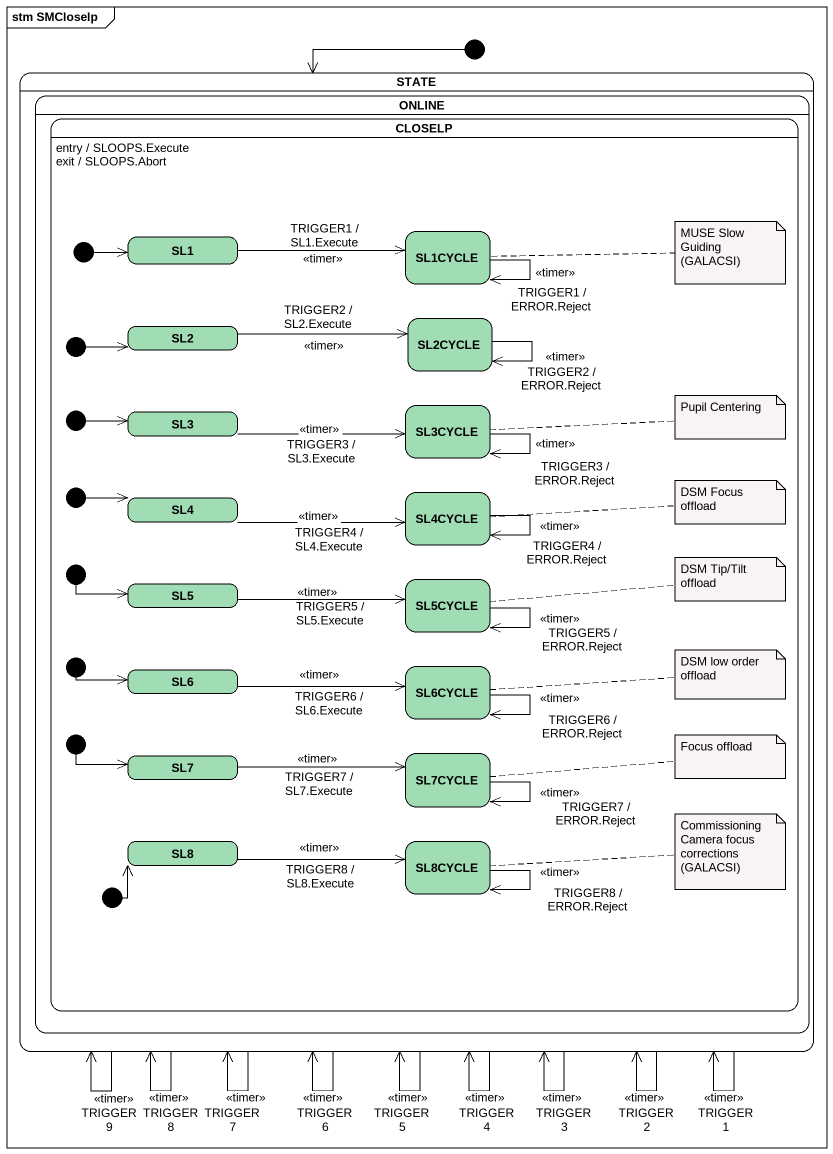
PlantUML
@startuml
mainframe stm SMCloselp
hide empty description
state "STATE" as STATE_ {
  state ONLINE {
    state CLOSELP {
      state SL1 #A0DCB4
      state SL1CYCLE #A0DCB4
      state initial2 <<start>>
      state initial3 <<start>>
      state SL2 #A0DCB4
      state SL2CYCLE #A0DCB4
      state initial4 <<start>>
      state SL3 #A0DCB4
      state SL3CYCLE #A0DCB4
      state initial5 <<start>>
      state SL4 #A0DCB4
      state SL4CYCLE #A0DCB4
      state initial6 <<start>>
      state SL5 #A0DCB4
      state SL5CYCLE #A0DCB4
      state initial7 <<start>>
      state SL6 #A0DCB4
      state SL6CYCLE #A0DCB4
      state initial8 <<start>>
      state SL7 #A0DCB4
      state SL7CYCLE #A0DCB4
      state SL8 #A0DCB4
      state SL8CYCLE #A0DCB4
      state initial9 <<start>>
    }
    CLOSELP : entry / SLOOPS.Execute
    CLOSELP : exit / SLOOPS.Abort
  }
}
[*] --> STATE_
STATE_ --> STATE_ : TRIGGER1\n<<timer>>
STATE_ --> STATE_ : TRIGGER2\n<<timer>>
STATE_ --> STATE_ : TRIGGER3\n<<timer>>
STATE_ --> STATE_ : TRIGGER4\n<<timer>>
STATE_ --> STATE_ : TRIGGER5\n<<timer>>
STATE_ --> STATE_ : TRIGGER6\n<<timer>>
STATE_ --> STATE_ : TRIGGER7\n<<timer>>
STATE_ --> STATE_ : TRIGGER8\n<<timer>>
STATE_ --> STATE_ : TRIGGER9\n<<timer>>
SL1 -right-> SL1CYCLE : TRIGGER1 / SL1.Execute\n<<timer>>
SL1CYCLE --> SL1CYCLE : TRIGGER1 / ERROR.Reject\n<<timer>>
initial2 -right-> SL1
initial3 -right-> SL2
SL2 -right-> SL2CYCLE : TRIGGER2 / SL2.Execute\n<<timer>>
SL2CYCLE --> SL2CYCLE : TRIGGER2 / ERROR.Reject\n<<timer>>
initial4 -right-> SL3
SL3 -right-> SL3CYCLE : TRIGGER3 / SL3.Execute\n<<timer>>
SL3CYCLE --> SL3CYCLE : TRIGGER3 / ERROR.Reject\n<<timer>>
initial5 -right-> SL4
SL4 -right-> SL4CYCLE : TRIGGER4 / SL4.Execute\n<<timer>>
SL4CYCLE --> SL4CYCLE : TRIGGER4 / ERROR.Reject\n<<timer>>
initial6 -right-> SL5
SL5 -right-> SL5CYCLE : TRIGGER5 / SL5.Execute\n<<timer>>
SL5CYCLE --> SL5CYCLE : TRIGGER5 / ERROR.Reject\n<<timer>>
initial7 -right-> SL6
SL6 -right-> SL6CYCLE : TRIGGER6 / SL6.Execute\n<<timer>>
SL6CYCLE --> SL6CYCLE : TRIGGER6 / ERROR.Reject\n<<timer>>
initial8 -right-> SL7
SL7 -right-> SL7CYCLE : TRIGGER7 / SL7.Execute\n<<timer>>
SL7CYCLE --> SL7CYCLE : TRIGGER7 / ERROR.Reject\n<<timer>>
SL8 -right-> SL8CYCLE : TRIGGER8 / SL8.Execute\n<<timer>>
SL8CYCLE --> SL8CYCLE : TRIGGER8 / ERROR.Reject\n<<timer>>
initial9 -up-> SL8
note right of SL1CYCLE : MUSE Slow Guiding (GALACSI)
note right of SL3CYCLE : Pupil Centering
note right of SL4CYCLE : DSM Focus offload
note right of SL5CYCLE : DSM Tip/Tilt offload
note right of SL6CYCLE : DSM low order offload
note right of SL7CYCLE : Focus offload
note right of SL8CYCLE : Commissioning Camera focus corrections (GALACSI)
@enduml
